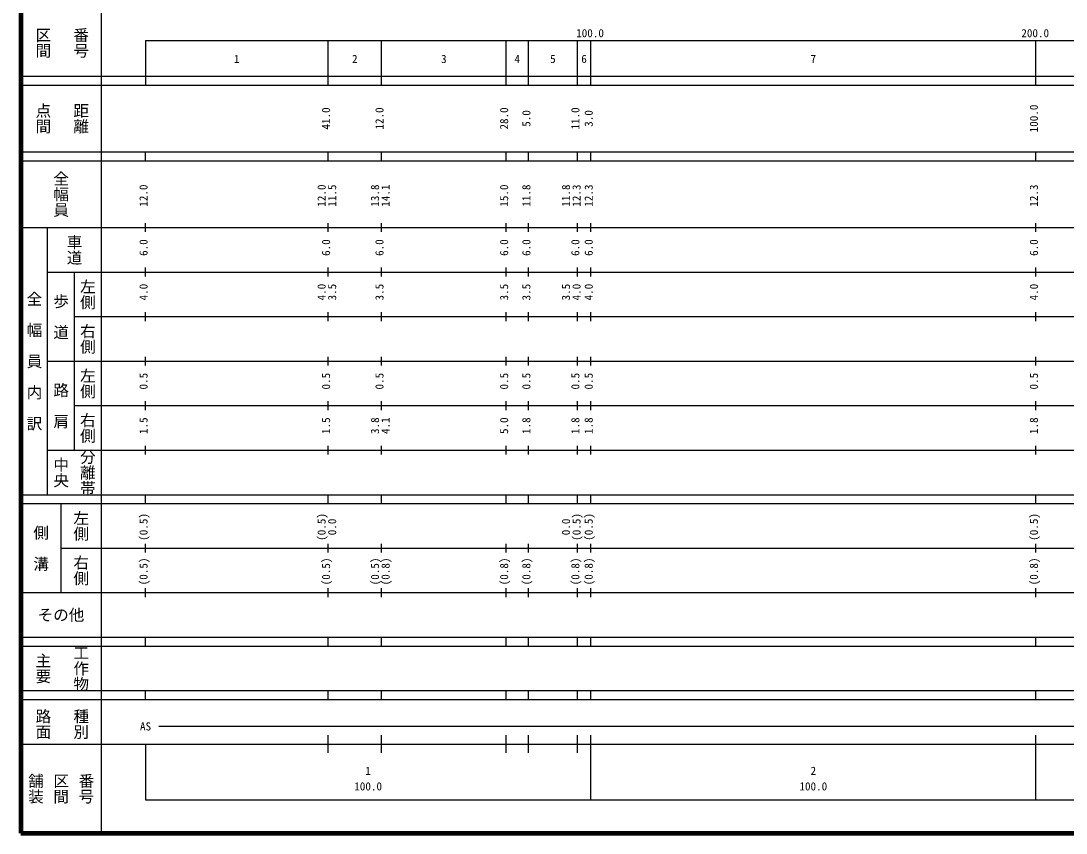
# Model space of a CAD drawing. Units: millimetres on the paper, enlarged 1000 times. Extents: x 40000 to 680000, y 20000 to 380000.
# Drawn here: x 40000 to 274782, y 20000 to 202409 of the extents above; entities that cross this region are included whole.
import ezdxf
from ezdxf.enums import TextEntityAlignment as Align

# ---------------------------------------------------------------- set-up
doc = ezdxf.new("R2010")
doc.units = ezdxf.units.MM
doc.header["$LTSCALE"] = 1000
doc.layers.add('M-TTL', color=2, linetype='Continuous', lineweight=140)
doc.layers.add('M-TTL-BAND', color=7, linetype='Continuous', lineweight=25)
doc.styles.add('@ＭＳ ゴシック', font='')
doc.styles.add('ＭＳ ゴシック', font='')
doc.styles.get('@ＭＳ ゴシック').set_extended_font_data('@MS Gothic')
doc.styles.get('ＭＳ ゴシック').set_extended_font_data('MS Gothic')

msp = doc.modelspace()

# ---------------------------------------------------------------- linework, layer by layer
at = {"layer": 'M-TTL'}
for p, q in [((40000, 380000), (40000, 20000)), ((40000, 20000), (680000, 20000))]:
    msp.add_line(p, q, dxfattribs=at)
at = {"layer": 'M-TTL-BAND'}
for p, q in [((58000, 370000), (58000, 20000)), ((68000, 198000), (579000, 198000)), ((68000, 198000), (68000, 188000)), ((109000, 188000), (109000, 198000)), ((121000, 188000), (121000, 198000)), ((149000, 188000), (149000, 198000)), ((154000, 188000), (154000, 198000)), ((165000, 188000), (165000, 198000)), ((168000, 188000), (168000, 198000)), ((268000, 188000), (268000, 198000)), ((40000, 190000), (579000, 190000)), ((40000, 188000), (579000, 188000)), ((40000, 173000), (579000, 173000)), ((68000, 171000), (68000, 173000)), ((109000, 171000), (109000, 173000)), ((121000, 171000), (121000, 173000)), ((149000, 171000), (149000, 173000)), ((154000, 171000), (154000, 173000)), ((165000, 171000), (165000, 173000)), ((168000, 171000), (168000, 173000)), ((268000, 171000), (268000, 173000)), ((40000, 171000), (579000, 171000)), ((40000, 156000), (579000, 156000)), ((46000, 96000), (46000, 156000)), ((68000, 155000), (68000, 157000)), ((109000, 155000), (109000, 157000)), ((121000, 155000), (121000, 157000)), ((149000, 155000), (149000, 157000)), ((154000, 155000), (154000, 157000)), ((165000, 155000), (165000, 157000)), ((168000, 155000), (168000, 157000)), ((268000, 155000), (268000, 157000)), ((46000, 146000), (579000, 146000)), ((52000, 146000), (52000, 106000)), ((68000, 145000), (68000, 147000)), ((109000, 145000), (109000, 147000)), ((121000, 145000), (121000, 147000)), ((149000, 145000), (149000, 147000)), ((154000, 145000), (154000, 147000)), ((165000, 145000), (165000, 147000)), ((168000, 145000), (168000, 147000)), ((268000, 145000), (268000, 147000)), ((68000, 135000), (68000, 137000)), ((109000, 135000), (109000, 137000)), ((121000, 135000), (121000, 137000)), ((149000, 135000), (149000, 137000)), ((154000, 135000), (154000, 137000)), ((165000, 135000), (165000, 137000)), ((168000, 135000), (168000, 137000)), ((268000, 135000), (268000, 137000)), ((52000, 136000), (579000, 136000)), ((68000, 125000), (68000, 127000)), ((109000, 125000), (109000, 127000)), ((121000, 125000), (121000, 127000)), ((149000, 125000), (149000, 127000)), ((154000, 125000), (154000, 127000)), ((165000, 125000), (165000, 127000)), ((168000, 125000), (168000, 127000)), ((268000, 125000), (268000, 127000)), ((46000, 126000), (579000, 126000)), ((52000, 116000), (579000, 116000)), ((68000, 115000), (68000, 117000)), ((109000, 115000), (109000, 117000)), ((121000, 115000), (121000, 117000)), ((149000, 115000), (149000, 117000)), ((154000, 115000), (154000, 117000)), ((165000, 115000), (165000, 117000)), ((168000, 115000), (168000, 117000)), ((268000, 115000), (268000, 117000)), ((46000, 106000), (579000, 106000)), ((68000, 105000), (68000, 107000)), ((109000, 105000), (109000, 107000)), ((121000, 105000), (121000, 107000)), ((149000, 105000), (149000, 107000)), ((154000, 105000), (154000, 107000)), ((165000, 105000), (165000, 107000)), ((168000, 105000), (168000, 107000)), ((268000, 105000), (268000, 107000)), ((40000, 96000), (579000, 96000)), ((40000, 94000), (579000, 94000)), ((49000, 94000), (49000, 74000)), ((68000, 94000), (68000, 96000)), ((109000, 94000), (109000, 96000)), ((121000, 94000), (121000, 96000)), ((149000, 94000), (149000, 96000)), ((154000, 94000), (154000, 96000)), ((165000, 94000), (165000, 96000)), ((168000, 94000), (168000, 96000)), ((268000, 94000), (268000, 96000)), ((68000, 83000), (68000, 85000)), ((109000, 83000), (109000, 85000)), ((121000, 83000), (121000, 85000)), ((149000, 83000), (149000, 85000)), ((154000, 83000), (154000, 85000)), ((165000, 83000), (165000, 85000)), ((168000, 83000), (168000, 85000)), ((268000, 83000), (268000, 85000)), ((49000, 84000), (579000, 84000)), ((40000, 74000), (579000, 74000)), ((68000, 73000), (68000, 75000)), ((109000, 73000), (109000, 75000)), ((121000, 73000), (121000, 75000)), ((149000, 73000), (149000, 75000)), ((154000, 73000), (154000, 75000)), ((165000, 73000), (165000, 75000)), ((168000, 73000), (168000, 75000)), ((268000, 73000), (268000, 75000)), ((40000, 64000), (579000, 64000)), ((68000, 62000), (68000, 64000)), ((109000, 62000), (109000, 64000)), ((121000, 62000), (121000, 64000)), ((149000, 62000), (149000, 64000)), ((154000, 62000), (154000, 64000)), ((165000, 62000), (165000, 64000)), ((168000, 62000), (168000, 64000)), ((268000, 62000), (268000, 64000)), ((40000, 62000), (579000, 62000)), ((40000, 52000), (579000, 52000)), ((68000, 50000), (68000, 52000)), ((109000, 50000), (109000, 52000)), ((121000, 50000), (121000, 52000)), ((149000, 50000), (149000, 52000)), ((154000, 50000), (154000, 52000)), ((165000, 50000), (165000, 52000)), ((168000, 50000), (168000, 52000)), ((268000, 50000), (268000, 52000)), ((40000, 50000), (579000, 50000)), ((71000, 44000), (565000, 44000)), ((40000, 40000), (579000, 40000)), ((68000, 40000), (68000, 27500)), ((109000, 38000), (109000, 42000)), ((121000, 38000), (121000, 42000)), ((149000, 38000), (149000, 42000)), ((154000, 38000), (154000, 42000)), ((165000, 38000), (165000, 42000)), ((168000, 27500), (168000, 42000)), ((268000, 27500), (268000, 42000)), ((68000, 27500), (579000, 27500))]:
    msp.add_line(p, q, dxfattribs=at)

# ---------------------------------------------------------------- texts
at = {"layer": 'M-TTL-BAND', "style": '@ＭＳ ゴシック'}
for s, p in [('区間', (45000, 197500)), ('番号', (53500, 197500)), ('点間', (45000, 180500)), ('距離', (53500, 180500)), ('全幅員', (49000, 163500)), ('車道', (52000, 151000)), ('左側', (55000, 141000)), ('全\u3000幅\u3000員\u3000内\u3000訳', (43000, 126000)), ('歩\u3000道', (49000, 136000)), ('右側', (55000, 131000)), ('左側', (55000, 121000)), ('路\u3000肩', (49000, 116000)), ('右側', (55000, 111000)), ('分離帯', (55000, 101000)), ('中央', (49000, 101000)), ('左側', (53500, 89000)), ('側\u3000溝', (44500, 84000)), ('右側', (53500, 79000)), ('工作物', (53500, 57000)), ('主要', (45000, 57000)), ('路面', (45000, 44500)), ('種別', (53500, 44500)), ('舗装', (43333, 30000)), ('区間', (49000, 30000)), ('番号', (54667, 30000))]:
    msp.add_text(s, height=2566, rotation=270, dxfattribs=at).set_placement(p, align=Align.MIDDLE_CENTER)
at = {"layer": 'M-TTL-BAND', "style": 'ＭＳ ゴシック'}
for s, p in [('100.0', (167844, 198195)), ('200.0', (267844, 198195)), ('1', (88500, 192405)), ('2', (115000, 192405)), ('3', (135000, 192405)), ('4', (151500, 192405)), ('5', (159500, 192405)), ('6', (166500, 192405)), ('7', (218000, 192405)), ('AS', (68000, 42500)), ('1', (118000, 32523)), ('2', (218000, 32523)), ('100.0', (118000, 29033)), ('100.0', (218000, 29033))]:
    msp.add_text(s, height=1833, dxfattribs=at).set_placement(p, align=Align.BOTTOM_CENTER)
for s, p in [('100.0', (269000, 180500)), ('41.0', (110000, 180500)), ('12.0', (122000, 180500)), ('28.0', (150000, 180500)), ('5.0', (155000, 180500)), ('11.0', (166000, 180500)), ('3.0', (169000, 180500)), ('12.0', (69000, 163174)), ('12.0', (109000, 163174)), ('11.5', (111370, 163174)), ('13.8', (121000, 163174)), ('14.1', (123370, 163174)), ('15.0', (150000, 163174)), ('11.8', (155000, 163174)), ('11.8', (163899, 163174)), ('12.3', (166269, 163174)), ('12.3', (169000, 163174)), ('12.3', (269000, 163174)), ('6.0', (69000, 151500)), ('6.0', (110000, 151500)), ('6.0', (122000, 151500)), ('6.0', (150000, 151500)), ('6.0', (155000, 151500)), ('6.0', (166000, 151500)), ('6.0', (169000, 151500)), ('6.0', (269000, 151500)), ('4.0', (69000, 141500)), ('4.0', (109000, 141500)), ('3.5', (111370, 141500)), ('3.5', (122000, 141500)), ('3.5', (150000, 141500)), ('3.5', (155000, 141500)), ('3.5', (163899, 141500)), ('4.0', (166269, 141500)), ('4.0', (169000, 141500)), ('4.0', (269000, 141500)), ('0.5', (69000, 121500)), ('0.5', (110000, 121500)), ('0.5', (122000, 121500)), ('0.5', (150000, 121500)), ('0.5', (155000, 121500)), ('0.5', (166000, 121500)), ('0.5', (169000, 121500)), ('0.5', (269000, 121500)), ('1.5', (69000, 111500)), ('1.5', (110000, 111500)), ('3.8', (121000, 111500)), ('4.1', (123370, 111500)), ('5.0', (150000, 111500)), ('1.8', (155000, 111500)), ('1.8', (166000, 111500)), ('1.8', (169000, 111500)), ('1.8', (269000, 111500)), ('(0.5)', (69000, 88764)), ('(0.5)', (109000, 88764)), ('0.0', (111370, 88764)), ('0.0', (163899, 88764)), ('(0.5)', (166269, 88764)), ('(0.5)', (169000, 88764)), ('(0.5)', (269000, 88764)), ('(0.5)', (69000, 78764)), ('(0.5)', (110000, 78764)), ('(0.5)', (121000, 78764)), ('(0.8)', (123370, 78764)), ('(0.8)', (150000, 78764)), ('(0.8)', (155000, 78764)), ('(0.8)', (166000, 78764)), ('(0.8)', (169000, 78764)), ('(0.8)', (269000, 78764))]:
    msp.add_text(s, height=1833, rotation=90, dxfattribs=at).set_placement(p, align=Align.BOTTOM_CENTER)
msp.add_text('その他', height=2566, dxfattribs=at).set_placement((49000, 69000), align=Align.MIDDLE_CENTER)

doc.saveas('drawing.dxf')
